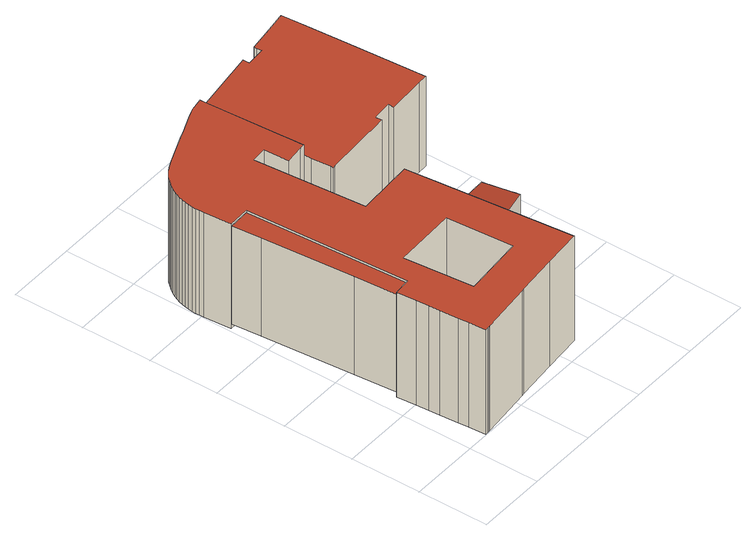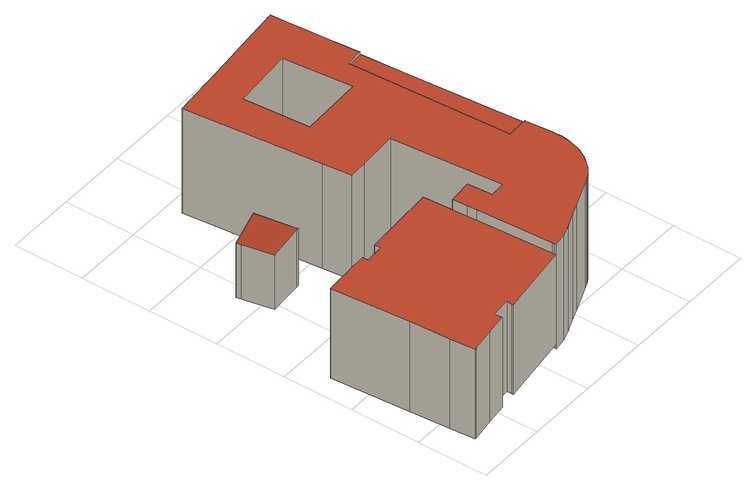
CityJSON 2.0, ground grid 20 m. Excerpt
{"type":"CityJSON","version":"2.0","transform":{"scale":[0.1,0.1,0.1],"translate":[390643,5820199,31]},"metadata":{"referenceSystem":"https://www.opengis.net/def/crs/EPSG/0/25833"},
"CityObjects":{
"building1":{"type":"Building","attributes":{"function":"1461","roofType":"1000","measuredHeight":32.88},"address":[{"locality":"Berlin","thoroughfareNumber":"103","thoroughfareName":"Friedrichstr."}],"geometry":[{"type":"MultiSurface","lod":"2","boundaries":[[[0,1,2,3,4,5]],[[6,7,8,9,10,11,12,13,14,15,16,17,18,19,20,21,22,23,24,25,26,27,28,29,30,31,32,33,34,35,36,37,38,39,40,41,42,43,44,45,46,47,48,49,50,51,52,53,54,55,56,57,58,59,60,61],[62,63,64,65]],[[40,39,66,67]],[[34,33,68,69]],[[41,40,67,70]],[[39,38,71,66]],[[24,23,72,73]],[[37,36,74,75]],[[32,31,76,77]],[[56,55,78,79]],[[49,48,80,81]],[[7,6,82,83]],[[8,7,83,84]],[[65,64,85,86]],[[9,8,84,87]],[[17,16,88,89]],[[13,12,90,91]],[[23,22,92,72]],[[43,42,93,94]],[[0,5,95,96]],[[1,0,96,97]],[[48,47,98,80]],[[54,53,99,100]],[[36,35,101,74]],[[15,14,102,103]],[[25,24,73,104]],[[60,59,105,106]],[[59,58,107,105]],[[22,21,108,92]],[[33,32,77,68]],[[31,30,109,76]],[[61,60,106,110]],[[2,1,97,111]],[[29,28,112,113]],[[19,18,114,115]],[[12,11,116,90]],[[14,13,91,102]],[[35,34,69,101]],[[30,29,113,109]],[[5,4,117,95]],[[55,54,100,78]],[[50,49,81,118]],[[45,44,119,120]],[[62,65,86,121]],[[64,63,122,85]],[[46,45,120,123]],[[44,43,94,119]],[[42,41,70,93]],[[20,19,115,124]],[[11,10,125,116]],[[16,15,103,88]],[[53,52,126,99]],[[27,26,127,128]],[[21,20,124,108]],[[58,57,129,107]],[[3,2,111,130]],[[4,3,130,117]],[[52,51,131,126]],[[47,46,123,98]],[[38,37,75,71]],[[51,50,118,131]],[[26,25,104,127]],[[28,27,128,112]],[[18,17,89,114]],[[57,56,79,129]],[[63,62,121,122]],[[10,9,87,125]],[[6,61,110,82]],[[95,117,130,111,97,96]],[[110,106,105,107,129,79,78,100,99,126,131,118,81,80,98,123,120,119,94,93,70,67,66,71,75,74,101,69,68,77,76,109,113,112,128,127,104,73,72,92,108,124,115,114,89,88,103,102,91,90,116,125,87,84,83,82],[86,85,122,121]]],"semantics":{"surfaces":[{"type":"RoofSurface"},{"type":"WallSurface"},{"type":"GroundSurface"}],"values":[0,0,1,1,1,1,1,1,1,1,1,1,1,1,1,1,1,1,1,1,1,1,1,1,1,1,1,1,1,1,1,1,1,1,1,1,1,1,1,1,1,1,1,1,1,1,1,1,1,1,1,1,1,1,1,1,1,1,1,1,1,1,1,1,1,1,1,1,2,2]}}]},
"building2":{"type":"Building","attributes":{"roofType":"1000","measuredHeight":17.77},"address":[{"country":"Germany","locality":"Berlin"}],"geometry":[{"type":"Solid","lod":"2","boundaries":[[[[132,133,134,135,136,137]],[[138,139,140,141,142,143]],[[132,140,139,133]],[[144,145,146,147]],[[143,148,147,146,149,135,134,133,139,138]],[[150,136,135,149,146,145]],[[143,142,151,144,147,148]],[[142,141,140,132,137,136,150,145,144,151]]]],"semantics":{"surfaces":[{"type":"WallSurface"},{"type":"GroundSurface"},{"type":"RoofSurface"}],"values":[[0,0,0,0,1,0,0,2]]}}]},
"building3":{"type":"Building","attributes":{"function":"1411","roofType":"1000","measuredHeight":27.62},"address":[{"locality":"Berlin","thoroughfareNumber":"1A","thoroughfareName":"Am Weidendamm"}],"geometry":[{"type":"MultiSurface","lod":"2","boundaries":[[[152,153,154,155,156,157,158,159,160,161,162,163,164,165,166,167,168,169,170,171,172,173,174,175,176,177,178]],[[152,178,179,180]],[[156,155,181,182]],[[172,171,183,184]],[[171,170,185,183]],[[173,172,184,186]],[[167,166,187,188]],[[163,162,189,190]],[[162,161,191,189]],[[158,157,192,193]],[[160,159,194,195]],[[153,152,180,196]],[[155,154,197,181]],[[159,158,193,194]],[[178,177,198,179]],[[164,163,190,199]],[[169,168,200,201]],[[154,153,196,197]],[[168,167,188,200]],[[177,176,202,198]],[[176,175,203,202]],[[175,174,204,203]],[[157,156,182,192]],[[174,173,186,204]],[[166,165,205,187]],[[170,169,201,185]],[[165,164,199,205]],[[161,160,195,191]],[[179,198,202,203,204,186,184,183,185,201,200,188,187,205,199,190,189,191,195,194,193,192,182,181,197,196,180]]],"semantics":{"surfaces":[{"type":"RoofSurface"},{"type":"WallSurface"},{"type":"GroundSurface"}],"values":[0,1,1,1,1,1,1,1,1,1,1,1,1,1,1,1,1,1,1,1,1,1,1,1,1,1,1,1,2]}}]}
},
"vertices":[
[18,635,327],[38,374,327],[47,254,327],[96,258,327],[72,719,327],[11,717,327],[5,808,333],[5,796,333],[11,719,333],[11,717,333],[72,719,333],[96,258,333],[47,254,333],[51,200,333],[54,163,333],[56,133,333],[60,80,333],[62,52,333],[66,2,333],[72,3,333],[78,3,333],[83,4,333],[231,19,333],[237,20,333],[355,32,333],[466,43,333],[428,431,333],[420,513,333],[368,510,333],[255,503,333],[231,817,333],[274,820,333],[279,749,333],[331,754,333],[346,756,333],[344,798,333],[342,825,333],[330,1041,333],[330,1047,333],[329,1052,333],[291,1046,333],[261,1034,333],[216,1015,333],[188,1004,333],[108,971,333],[98,966,333],[88,961,333],[78,955,333],[69,948,333],[60,941,333],[52,933,333],[44,924,333],[37,915,333],[31,906,333],[25,896,333],[20,886,333],[15,875,333],[12,864,333],[9,853,333],[7,842,333],[5,830,333],[4,819,333],[350,137,333],[176,121,333],[158,317,333],[337,325,333],[329,1052,9],[291,1046,9],[331,754,9],[346,756,9],[261,1034,9],[329,1047,9],[237,20,9],[355,32,9],[342,825,9],[330,1041,9],[274,820,9],[279,749,9],[20,886,9],[15,875,9],[69,948,9],[60,941,9],[5,808,9],[5,796,9],[11,719,9],[158,317,9],[337,325,9],[11,717,9],[60,80,9],[62,52,9],[47,254,9],[51,200,9],[231,19,9],[216,1015,9],[188,1004,9],[11,717,24],[18,635,24],[38,374,24],[78,955,9],[31,906,9],[25,896,9],[344,798,9],[54,163,9],[56,133,9],[466,43,9],[7,842,9],[5,830,9],[9,853,9],[83,4,9],[231,817,9],[4,819,9],[47,254,24],[368,510,9],[255,503,9],[66,2,9],[72,3,9],[96,258,9],[72,719,24],[52,933,9],[108,971,9],[98,966,9],[350,137,9],[176,121,9],[88,961,9],[78,3,9],[72,719,9],[37,915,9],[428,431,9],[420,513,9],[12,864,9],[96,258,24],[44,924,9],
[645,355,189],[645,355,21],[643,365,21],[628,441,21],[628,441,189],[643,365,189],[647,340,21],[648,340,21],[648,340,189],[647,340,189],[543,313,198],[543,313,21],[524,432,198],[530,433,198],[530,433,21],[524,432,21],[526,422,21],[583,437,21],[583,437,193],[526,422,198],
[561,687,302],[559,705,302],[615,708,302],[615,691,302],[722,698,302],[751,700,302],[736,923,302],[728,1038,302],[723,1109,302],[718,1108,302],[651,1098,302],[591,1090,302],[591,1082,302],[593,1067,302],[538,1063,302],[538,1076,302],[538,1082,302],[329,1052,302],[330,1047,302],[330,1041,302],[342,825,302],[344,798,302],[346,756,302],[348,734,302],[351,679,302],[351,672,302],[359,673,302],[359,673,24],[561,687,24],[615,691,24],[722,698,24],[330,1041,24],[342,825,24],[329,1047,24],[344,798,24],[538,1063,24],[538,1076,24],[651,1098,24],[591,1090,24],[718,1108,24],[751,700,24],[736,923,24],[728,1038,24],[723,1109,24],[559,705,24],[615,708,24],[351,672,24],[591,1082,24],[538,1082,24],[329,1052,24],[351,679,24],[348,734,24],[346,756,24],[593,1067,24]
]}
